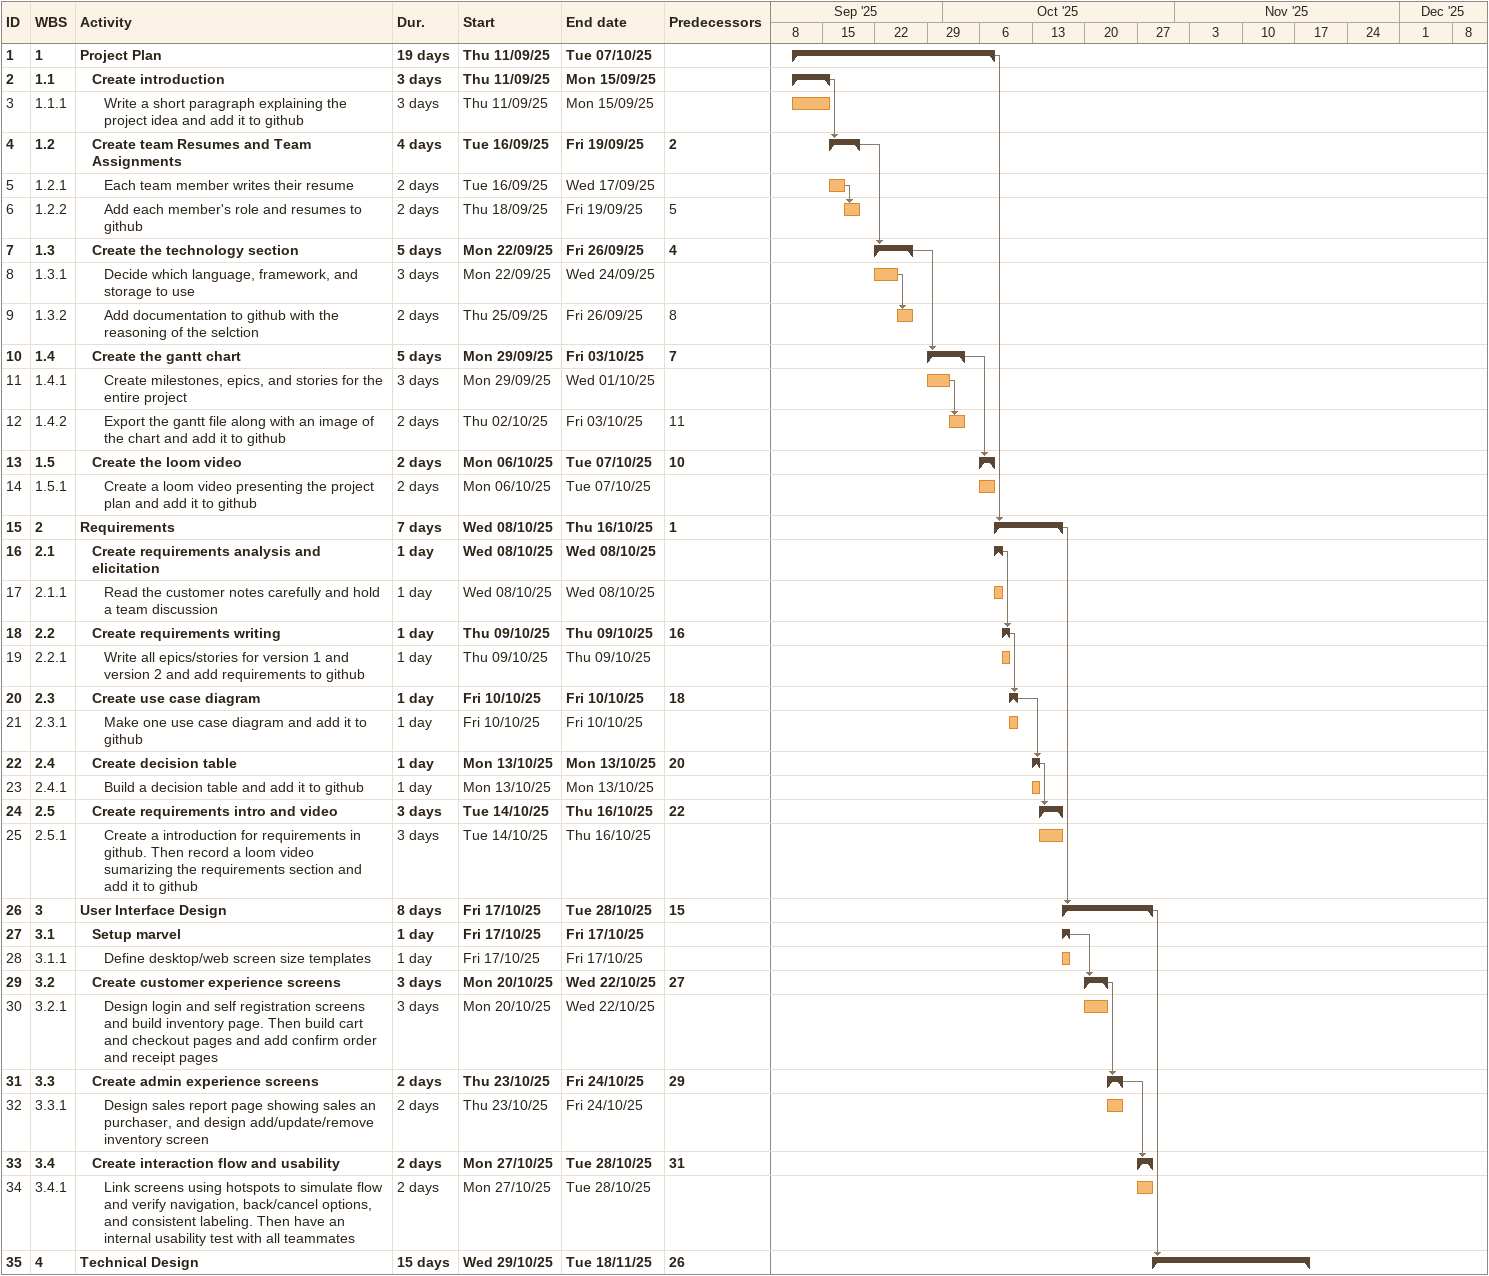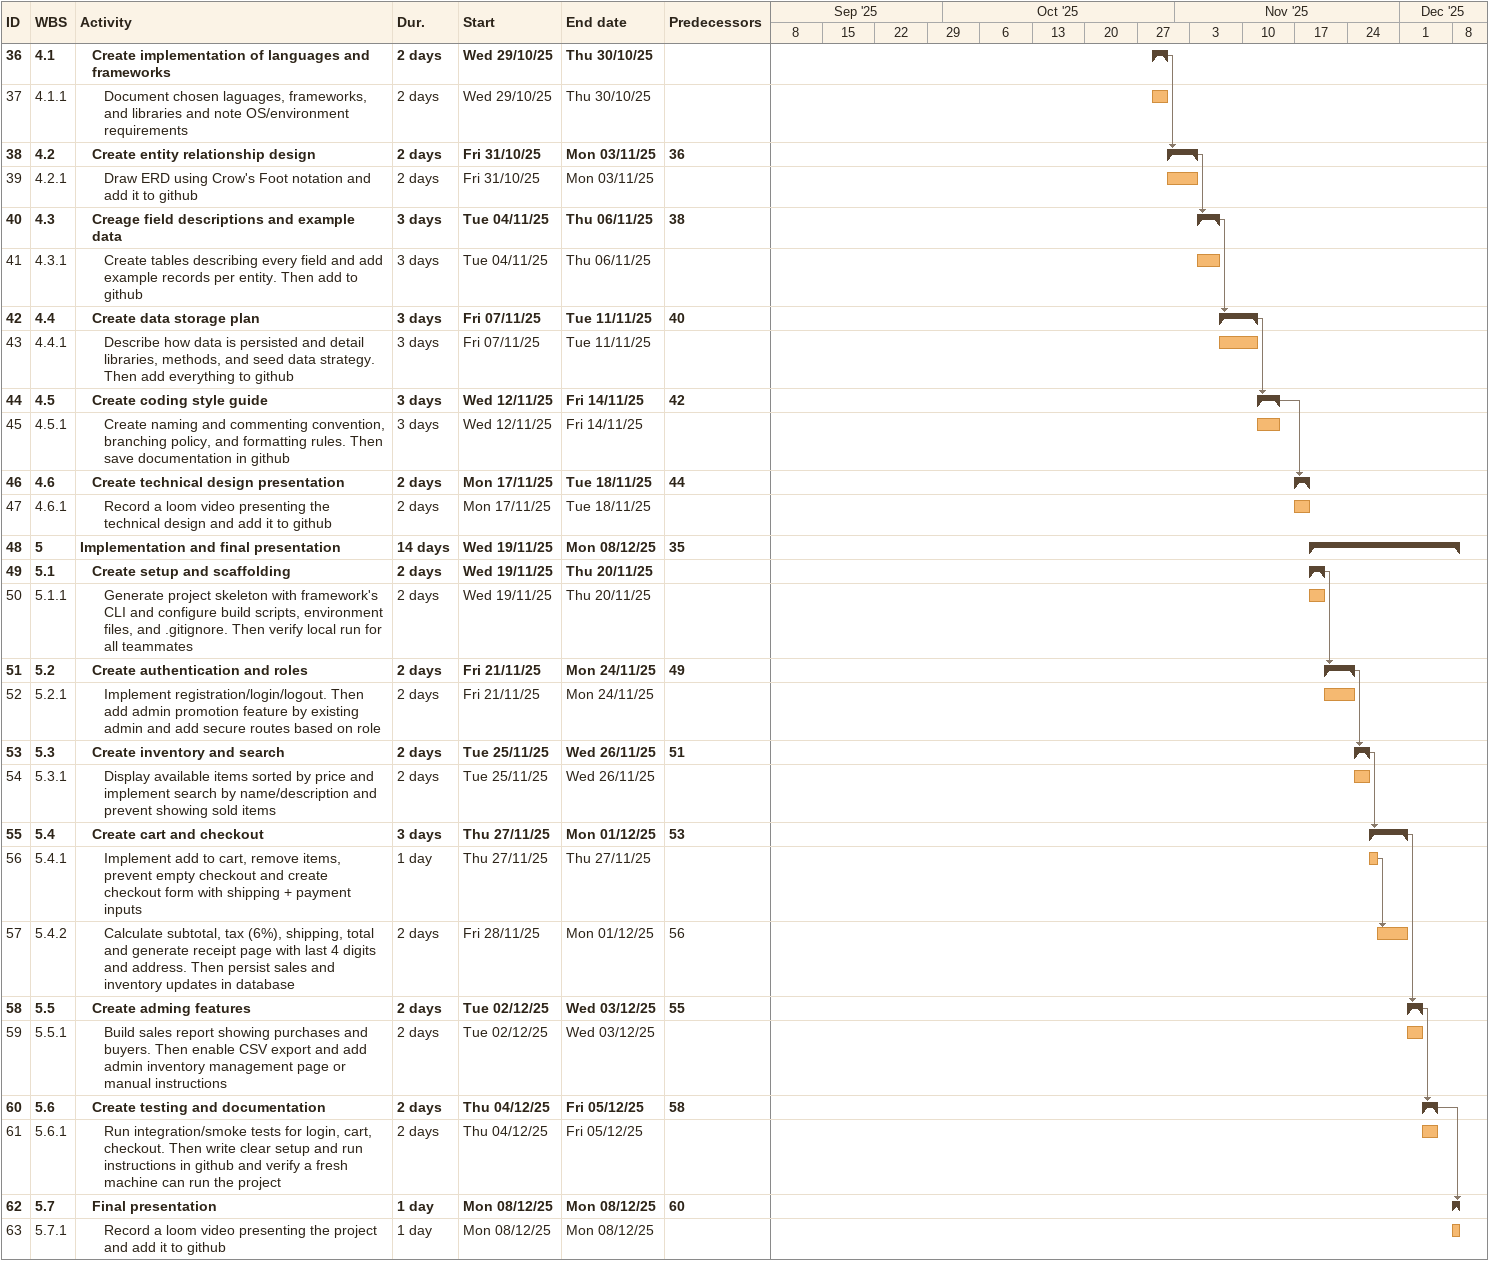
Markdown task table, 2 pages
| ID | WBS | Task | Duration | Start | Finish | Predecessors |
|---|---|---|---|---|---|---|
| 1 | 1 | **Project Plan** | 19d | 2025-09-11 | 2025-10-07 |  |
| 2 | 1.1 | **Create introduction** | 3d | 2025-09-11 | 2025-09-15 |  |
| 3 | 1.1.1 | Write a short paragraph explaining the project idea and add it to github | 3d | 2025-09-11 | 2025-09-15 |  |
| 4 | 1.2 | **Create team Resumes and Team Assignments** | 4d | 2025-09-16 | 2025-09-19 | 2 |
| 5 | 1.2.1 | Each team member writes their resume | 2d | 2025-09-16 | 2025-09-17 |  |
| 6 | 1.2.2 | Add each member's role and resumes to github | 2d | 2025-09-18 | 2025-09-19 | 5 |
| 7 | 1.3 | **Create the technology section** | 5d | 2025-09-22 | 2025-09-26 | 4 |
| 8 | 1.3.1 | Decide which language, framework, and storage to use | 3d | 2025-09-22 | 2025-09-24 |  |
| 9 | 1.3.2 | Add documentation to github with the reasoning of the selction | 2d | 2025-09-25 | 2025-09-26 | 8 |
| 10 | 1.4 | **Create the gantt chart** | 5d | 2025-09-29 | 2025-10-03 | 7 |
| 11 | 1.4.1 | Create milestones, epics, and stories for the entire project | 3d | 2025-09-29 | 2025-10-01 |  |
| 12 | 1.4.2 | Export the gantt file along with an image of the chart and add it to github | 2d | 2025-10-02 | 2025-10-03 | 11 |
| 13 | 1.5 | **Create the loom video** | 2d | 2025-10-06 | 2025-10-07 | 10 |
| 14 | 1.5.1 | Create a loom video presenting the project plan and add it to github | 2d | 2025-10-06 | 2025-10-07 |  |
| 15 | 2 | **Requirements** | 7d | 2025-10-08 | 2025-10-16 | 1 |
| 16 | 2.1 | **Create requirements analysis and elicitation** | 1d | 2025-10-08 | 2025-10-08 |  |
| 17 | 2.1.1 | Read the customer notes carefully and hold a team discussion | 1d | 2025-10-08 | 2025-10-08 |  |
| 18 | 2.2 | **Create requirements writing** | 1d | 2025-10-09 | 2025-10-09 | 16 |
| 19 | 2.2.1 | Write all epics/stories for version 1 and version 2 and add requirements to github | 1d | 2025-10-09 | 2025-10-09 |  |
| 20 | 2.3 | **Create use case diagram** | 1d | 2025-10-10 | 2025-10-10 | 18 |
| 21 | 2.3.1 | Make one use case diagram and add it to github | 1d | 2025-10-10 | 2025-10-10 |  |
| 22 | 2.4 | **Create decision table** | 1d | 2025-10-13 | 2025-10-13 | 20 |
| 23 | 2.4.1 | Build a decision table and add it to github | 1d | 2025-10-13 | 2025-10-13 |  |
| 24 | 2.5 | **Create requirements intro and video** | 3d | 2025-10-14 | 2025-10-16 | 22 |
| 25 | 2.5.1 | Create a introduction for requirements in github. Then record a loom video sumarizing the requirements section and add it to github | 3d | 2025-10-14 | 2025-10-16 |  |
| 26 | 3 | **User Interface Design** | 8d | 2025-10-17 | 2025-10-28 | 15 |
| 27 | 3.1 | **Setup marvel** | 1d | 2025-10-17 | 2025-10-17 |  |
| 28 | 3.1.1 | Define desktop/web screen size templates | 1d | 2025-10-17 | 2025-10-17 |  |
| 29 | 3.2 | **Create customer experience screens** | 3d | 2025-10-20 | 2025-10-22 | 27 |
| 30 | 3.2.1 | Design login and self registration screens and build inventory page. Then build cart and checkout pages and add confirm order and receipt pages | 3d | 2025-10-20 | 2025-10-22 |  |
| 31 | 3.3 | **Create admin experience screens** | 2d | 2025-10-23 | 2025-10-24 | 29 |
| 32 | 3.3.1 | Design sales report page showing sales an purchaser, and design add/update/remove inventory screen | 2d | 2025-10-23 | 2025-10-24 |  |
| 33 | 3.4 | **Create interaction flow and usability** | 2d | 2025-10-27 | 2025-10-28 | 31 |
| 34 | 3.4.1 | Link screens using hotspots to simulate flow and verify navigation, back/cancel options, and consistent labeling. Then have an internal usability test with all teammates | 2d | 2025-10-27 | 2025-10-28 |  |
| 35 | 4 | **Technical Design** | 15d | 2025-10-29 | 2025-11-18 | 26 |
| 36 | 4.1 | **Create implementation of languages and frameworks** | 2d | 2025-10-29 | 2025-10-30 |  |
| 37 | 4.1.1 | Document chosen laguages, frameworks, and libraries and note OS/environment requirements | 2d | 2025-10-29 | 2025-10-30 |  |
| 38 | 4.2 | **Create entity relationship design** | 2d | 2025-10-31 | 2025-11-03 | 36 |
| 39 | 4.2.1 | Draw ERD using Crow's Foot notation and add it to github | 2d | 2025-10-31 | 2025-11-03 |  |
| 40 | 4.3 | **Creage field descriptions and example data** | 3d | 2025-11-04 | 2025-11-06 | 38 |
| 41 | 4.3.1 | Create tables describing every field and add example records per entity. Then add to github | 3d | 2025-11-04 | 2025-11-06 |  |
| 42 | 4.4 | **Create data storage plan** | 3d | 2025-11-07 | 2025-11-11 | 40 |
| 43 | 4.4.1 | Describe how data is persisted and detail libraries, methods, and seed data strategy. Then add everything to github | 3d | 2025-11-07 | 2025-11-11 |  |
| 44 | 4.5 | **Create coding style guide** | 3d | 2025-11-12 | 2025-11-14 | 42 |
| 45 | 4.5.1 | Create naming and commenting convention, branching policy, and formatting rules. Then save documentation in github | 3d | 2025-11-12 | 2025-11-14 |  |
| 46 | 4.6 | **Create technical design presentation** | 2d | 2025-11-17 | 2025-11-18 | 44 |
| 47 | 4.6.1 | Record a loom video presenting the technical design and add it to github | 2d | 2025-11-17 | 2025-11-18 |  |
| 48 | 5 | **Implementation and final presentation** | 14d | 2025-11-19 | 2025-12-08 | 35 |
| 49 | 5.1 | **Create setup and scaffolding** | 2d | 2025-11-19 | 2025-11-20 |  |
| 50 | 5.1.1 | Generate project skeleton with framework's CLI and configure build scripts, environment files, and .gitignore. Then verify local run for all teammates | 2d | 2025-11-19 | 2025-11-20 |  |
| 51 | 5.2 | **Create authentication and roles** | 2d | 2025-11-21 | 2025-11-24 | 49 |
| 52 | 5.2.1 | Implement registration/login/logout. Then add admin promotion feature by existing admin and add secure routes based on role | 2d | 2025-11-21 | 2025-11-24 |  |
| 53 | 5.3 | **Create inventory and search** | 2d | 2025-11-25 | 2025-11-26 | 51 |
| 54 | 5.3.1 | Display available items sorted by price and implement search by name/description and prevent showing sold items | 2d | 2025-11-25 | 2025-11-26 |  |
| 55 | 5.4 | **Create cart and checkout** | 3d | 2025-11-27 | 2025-12-01 | 53 |
| 56 | 5.4.1 | Implement add to cart, remove items, prevent empty checkout and create checkout form with shipping + payment inputs | 1d | 2025-11-27 | 2025-11-27 |  |
| 57 | 5.4.2 | Calculate subtotal, tax (6%), shipping, total and generate receipt page with last 4 digits and address. Then persist sales and inventory updates in database | 2d | 2025-11-28 | 2025-12-01 | 56 |
| 58 | 5.5 | **Create adming features** | 2d | 2025-12-02 | 2025-12-03 | 55 |
| 59 | 5.5.1 | Build sales report showing purchases and buyers. Then enable CSV export and add admin inventory management page or manual instructions | 2d | 2025-12-02 | 2025-12-03 |  |
| 60 | 5.6 | **Create testing and documentation** | 2d | 2025-12-04 | 2025-12-05 | 58 |
| 61 | 5.6.1 | Run integration/smoke tests for login, cart, checkout. Then write clear setup and run instructions in github and verify a fresh machine can run the project | 2d | 2025-12-04 | 2025-12-05 |  |
| 62 | 5.7 | **Final presentation** | 1d | 2025-12-08 | 2025-12-08 | 60 |
| 63 | 5.7.1 | Record a loom video presenting the project and add it to github | 1d | 2025-12-08 | 2025-12-08 |  |
